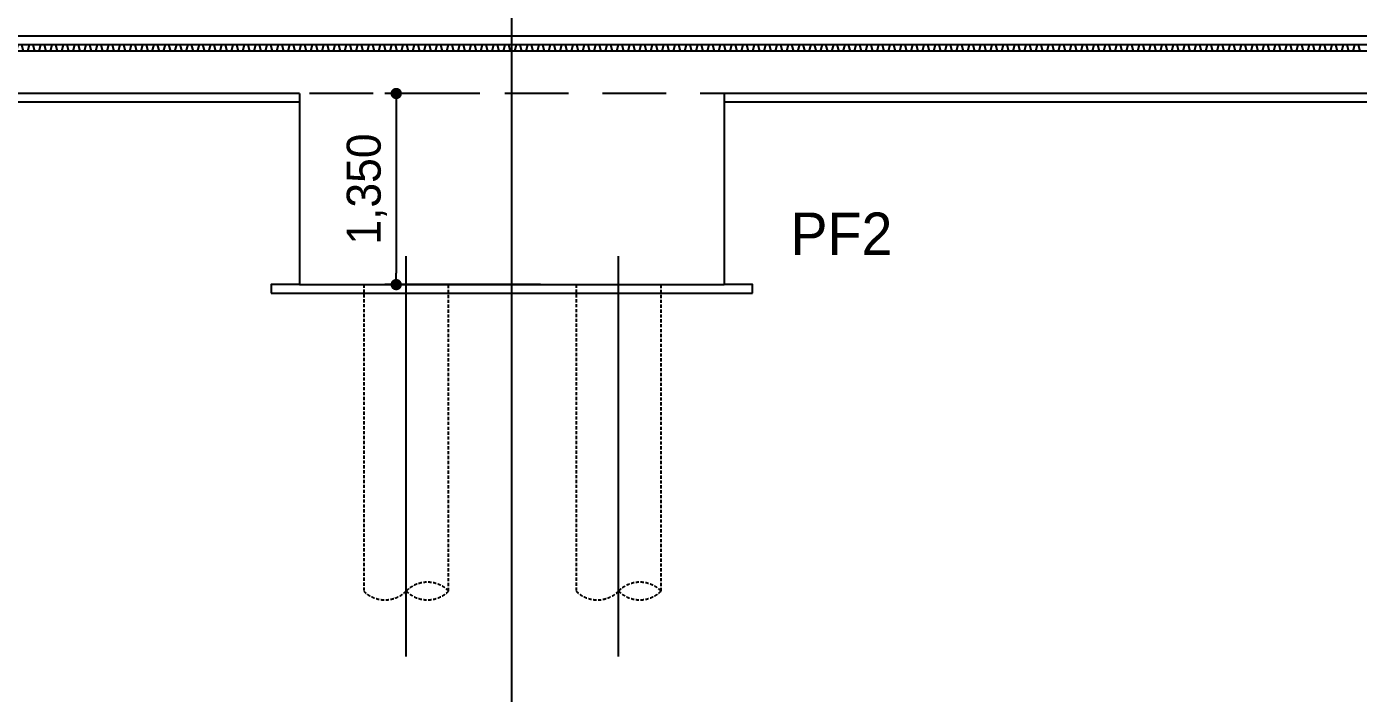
# Model space of a CAD drawing. Header units: millimetres. Extents: x 4754612 to 5801174, y 2368242 to 2777223.
# Drawn here: x 4946289 to 4955694, y 2416466 to 2421176 of the extents above; entities that cross this region are included whole.
import ezdxf
from ezdxf.enums import TextEntityAlignment as Align

# ---------------------------------------------------------------- set-up
doc = ezdxf.new("R2010")
doc.units = ezdxf.units.MM
doc.header["$LTSCALE"] = 1000
for name, pattern in [('ACAD_ISO12W100', [21, 12, -3, 0, -3, 0, -3]), ('CEN', [6.2, 6, -0.1, 0, -0.1]), ('HID', [0.345, 0.225, -0.12])]:
    doc.linetypes.add(name, pattern=pattern)
doc.layers.get('DEFPOINTS').update_dxf_attribs({"color": 151})
for name, color, linetype in [('A-ETC-3', 8, 'Continuous'), ('A-HAT-251', 251, 'Continuous'), ('A-중심선', 10, 'CEN'), ('CON', 2, 'Continuous'), ('ELE-06', 6, 'Continuous'), ('ELE-2', 4, 'Continuous'), ('ELE06', 6, 'Continuous'), ('KZ_횡단_암선2', 8, 'ACAD_ISO12W100')]:
    doc.layers.add(name, color=color, linetype=linetype)
doc.layers.add('■', color=144, linetype='Continuous', plot=False)
doc.styles.add('AUDIT_D_190715091641-0', font='')
doc.styles.add('돋움', font='')
doc.styles.get('AUDIT_D_190715091641-0').set_extended_font_data('Dotum')
doc.styles.get('돋움').set_extended_font_data('Dotum')
doc.dimstyles.new('scale600', dxfattribs={"dimscale": 600, "dimtxt": 2, "dimasz": 1, "dimexe": 1, "dimexo": 2.5, "dimgap": 0.8, "dimtad": 1, "dimdec": 0, "dimzin": 0, "dimdsep": 46, "dimlunit": 6, "dimtxsty": 'AUDIT_D_190715091641-0', "dimblk": 'DOT', "dimcen": 0, "dimdle": 1, "dimclrd": 256, "dimclre": 256, "dimclrt": 3, "dimadec": 0, "dimazin": 0, "dimtfac": 1, "dimtdec": 0, "dimtix": 1, "dimtmove": 2, "dimatfit": 3, "dimldrblk": 'DOT', "dimfxl": 0, "dimtolj": 1, "dimtzin": 0, "dimarcsym": 0})

# ---------------------------------------------------------------- blocks, each defined once
blk = doc.blocks.new('*U32')
at = {"layer": 'A-HAT-251'}
for points in [[(16394.7, 0), (16366.7, 0), (16354.7, 45), (16326.7, 45), (16314.7, 0)], [(16474.7, 0), (16446.7, 0), (16434.7, 45), (16406.7, 45), (16394.7, 0)], [(16554.7, 0), (16526.7, 0), (16514.7, 45), (16486.7, 45), (16474.7, 0)], [(16634.7, 0), (16606.7, 0), (16594.7, 45), (16566.7, 45), (16554.7, 0)], [(16714.7, 0), (16686.7, 0), (16674.7, 45), (16646.7, 45), (16634.7, 0)], [(16794.7, 0), (16766.7, 0), (16754.7, 45), (16726.7, 45), (16714.7, 0)], [(16874.7, 0), (16846.7, 0), (16834.7, 45), (16806.7, 45), (16794.7, 0)], [(16954.7, 0), (16926.7, 0), (16914.7, 45), (16886.7, 45), (16874.7, 0)], [(17034.7, 0), (17006.7, 0), (16994.7, 45), (16966.7, 45), (16954.7, 0)], [(17114.7, 0), (17086.7, 0), (17074.7, 45), (17046.7, 45), (17034.7, 0)], [(17194.7, 0), (17166.7, 0), (17154.7, 45), (17126.7, 45), (17114.7, 0)], [(17274.7, 0), (17246.7, 0), (17234.7, 45), (17206.7, 45), (17194.7, 0)], [(17354.7, 0), (17326.7, 0), (17314.7, 45), (17286.7, 45), (17274.7, 0)], [(17434.7, 0), (17406.7, 0), (17394.7, 45), (17366.7, 45), (17354.7, 0)], [(17514.7, 0), (17486.7, 0), (17474.7, 45), (17446.7, 45), (17434.7, 0)], [(17594.7, 0), (17566.7, 0), (17554.7, 45), (17526.7, 45), (17514.7, 0)], [(17674.7, 0), (17646.7, 0), (17634.7, 45), (17606.7, 45), (17594.7, 0)], [(17754.7, 0), (17726.7, 0), (17714.7, 45), (17686.7, 45), (17674.7, 0)], [(17834.7, 0), (17806.7, 0), (17794.7, 45), (17766.7, 45), (17754.7, 0)], [(17914.7, 0), (17886.7, 0), (17874.7, 45), (17846.7, 45), (17834.7, 0)], [(17994.7, 0), (17966.7, 0), (17954.7, 45), (17926.7, 45), (17914.7, 0)], [(18074.7, 0), (18046.7, 0), (18034.7, 45), (18006.7, 45), (17994.7, 0)], [(18154.7, 0), (18126.7, 0), (18114.7, 45), (18086.7, 45), (18074.7, 0)], [(18234.7, 0), (18206.7, 0), (18194.7, 45), (18166.7, 45), (18154.7, 0)], [(18314.7, 0), (18286.7, 0), (18274.7, 45), (18246.7, 45), (18234.7, 0)], [(18394.7, 0), (18366.7, 0), (18354.7, 45), (18326.7, 45), (18314.7, 0)], [(18474.7, 0), (18446.7, 0), (18434.7, 45), (18406.7, 45), (18394.7, 0)], [(18554.7, 0), (18526.7, 0), (18514.7, 45), (18486.7, 45), (18474.7, 0)], [(18634.7, 0), (18606.7, 0), (18594.7, 45), (18566.7, 45), (18554.7, 0)], [(18714.7, 0), (18686.7, 0), (18674.7, 45), (18646.7, 45), (18634.7, 0)], [(18794.7, 0), (18766.7, 0), (18754.7, 45), (18726.7, 45), (18714.7, 0)], [(18874.7, 0), (18846.7, 0), (18834.7, 45), (18806.7, 45), (18794.7, 0)], [(18954.7, 0), (18926.7, 0), (18914.7, 45), (18886.7, 45), (18874.7, 0)], [(19034.7, 0), (19006.7, 0), (18994.7, 45), (18966.7, 45), (18954.7, 0)], [(19114.7, 0), (19086.7, 0), (19074.7, 45), (19046.7, 45), (19034.7, 0)], [(19194.7, 0), (19166.7, 0), (19154.7, 45), (19126.7, 45), (19114.7, 0)], [(19274.7, 0), (19246.7, 0), (19234.7, 45), (19206.7, 45), (19194.7, 0)], [(19354.7, 0), (19326.7, 0), (19314.7, 45), (19286.7, 45), (19274.7, 0)], [(19434.7, 0), (19406.7, 0), (19394.7, 45), (19366.7, 45), (19354.7, 0)], [(19514.7, 0), (19486.7, 0), (19474.7, 45), (19446.7, 45), (19434.7, 0)], [(19594.7, 0), (19566.7, 0), (19554.7, 45), (19526.7, 45), (19514.7, 0)], [(19674.7, 0), (19646.7, 0), (19634.7, 45), (19606.7, 45), (19594.7, 0)], [(19754.7, 0), (19726.7, 0), (19714.7, 45), (19686.7, 45), (19674.7, 0)], [(19834.7, 0), (19806.7, 0), (19794.7, 45), (19766.7, 45), (19754.7, 0)], [(19914.7, 0), (19886.7, 0), (19874.7, 45), (19846.7, 45), (19834.7, 0)], [(19994.7, 0), (19966.7, 0), (19954.7, 45), (19926.7, 45), (19914.7, 0)], [(20074.7, 0), (20046.7, 0), (20034.7, 45), (20006.7, 45), (19994.7, 0)], [(20154.7, 0), (20126.7, 0), (20114.7, 45), (20086.7, 45), (20074.7, 0)], [(20234.7, 0), (20206.7, 0), (20194.7, 45), (20166.7, 45), (20154.7, 0)], [(20314.7, 0), (20286.7, 0), (20274.7, 45), (20246.7, 45), (20234.7, 0)], [(20394.7, 0), (20366.7, 0), (20354.7, 45), (20326.7, 45), (20314.7, 0)], [(20474.7, 0), (20446.7, 0), (20434.7, 45), (20406.7, 45), (20394.7, 0)], [(20554.7, 0), (20526.7, 0), (20514.7, 45), (20486.7, 45), (20474.7, 0)], [(20634.7, 0), (20606.7, 0), (20594.7, 45), (20566.7, 45), (20554.7, 0)], [(20714.7, 0), (20686.7, 0), (20674.7, 45), (20646.7, 45), (20634.7, 0)], [(20794.7, 0), (20766.7, 0), (20754.7, 45), (20726.7, 45), (20714.7, 0)], [(20874.7, 0), (20846.7, 0), (20834.7, 45), (20806.7, 45), (20794.7, 0)], [(20954.7, 0), (20926.7, 0), (20914.7, 45), (20886.7, 45), (20874.7, 0)], [(21034.7, 0), (21006.7, 0), (20994.7, 45), (20966.7, 45), (20954.7, 0)], [(21114.7, 0), (21086.7, 0), (21074.7, 45), (21046.7, 45), (21034.7, 0)], [(21194.7, 0), (21166.7, 0), (21154.7, 45), (21126.7, 45), (21114.7, 0)], [(21274.7, 0), (21246.7, 0), (21234.7, 45), (21206.7, 45), (21194.7, 0)], [(21354.7, 0), (21326.7, 0), (21314.7, 45), (21286.7, 45), (21274.7, 0)], [(21434.7, 0), (21406.7, 0), (21394.7, 45), (21366.7, 45), (21354.7, 0)], [(21514.7, 0), (21486.7, 0), (21474.7, 45), (21446.7, 45), (21434.7, 0)], [(21594.7, 0), (21566.7, 0), (21554.7, 45), (21526.7, 45), (21514.7, 0)], [(21674.7, 0), (21646.7, 0), (21634.7, 45), (21606.7, 45), (21594.7, 0)], [(21754.7, 0), (21726.7, 0), (21714.7, 45), (21686.7, 45), (21674.7, 0)], [(21834.7, 0), (21806.7, 0), (21794.7, 45), (21766.7, 45), (21754.7, 0)], [(21914.7, 0), (21886.7, 0), (21874.7, 45), (21846.7, 45), (21834.7, 0)], [(21994.7, 0), (21966.7, 0), (21954.7, 45), (21926.7, 45), (21914.7, 0)], [(22074.7, 0), (22046.7, 0), (22034.7, 45), (22006.7, 45), (21994.7, 0)], [(22154.7, 0), (22126.7, 0), (22114.7, 45), (22086.7, 45), (22074.7, 0)], [(22234.7, 0), (22206.7, 0), (22194.7, 45), (22166.7, 45), (22154.7, 0)], [(22314.7, 0), (22286.7, 0), (22274.7, 45), (22246.7, 45), (22234.7, 0)], [(22394.7, 0), (22366.7, 0), (22354.7, 45), (22326.7, 45), (22314.7, 0)], [(22474.7, 0), (22446.7, 0), (22434.7, 45), (22406.7, 45), (22394.7, 0)], [(22554.7, 0), (22526.7, 0), (22514.7, 45), (22486.7, 45), (22474.7, 0)], [(22634.7, 0), (22606.7, 0), (22594.7, 45), (22566.7, 45), (22554.7, 0)], [(22714.7, 0), (22686.7, 0), (22674.7, 45), (22646.7, 45), (22634.7, 0)], [(22794.7, 0), (22766.7, 0), (22754.7, 45), (22726.7, 45), (22714.7, 0)], [(22874.7, 0), (22846.7, 0), (22834.7, 45), (22806.7, 45), (22794.7, 0)], [(22954.7, 0), (22926.7, 0), (22914.7, 45), (22886.7, 45), (22874.7, 0)], [(23034.7, 0), (23006.7, 0), (22994.7, 45), (22966.7, 45), (22954.7, 0)], [(23114.7, 0), (23086.7, 0), (23074.7, 45), (23046.7, 45), (23034.7, 0)], [(23194.7, 0), (23166.7, 0), (23154.7, 45), (23126.7, 45), (23114.7, 0)], [(23274.7, 0), (23246.7, 0), (23234.7, 45), (23206.7, 45), (23194.7, 0)], [(23354.7, 0), (23326.7, 0), (23314.7, 45), (23286.7, 45), (23274.7, 0)], [(23434.7, 0), (23406.7, 0), (23394.7, 45), (23366.7, 45), (23354.7, 0)], [(23514.7, 0), (23486.7, 0), (23474.7, 45), (23446.7, 45), (23434.7, 0)], [(23594.7, 0), (23566.7, 0), (23554.7, 45), (23526.7, 45), (23514.7, 0)], [(23674.7, 0), (23646.7, 0), (23634.7, 45), (23606.7, 45), (23594.7, 0)], [(23754.7, 0), (23726.7, 0), (23714.7, 45), (23686.7, 45), (23674.7, 0)], [(23834.7, 0), (23806.7, 0), (23794.7, 45), (23766.7, 45), (23754.7, 0)], [(23914.7, 0), (23886.7, 0), (23874.7, 45), (23846.7, 45), (23834.7, 0)], [(23994.7, 0), (23966.7, 0), (23954.7, 45), (23926.7, 45), (23914.7, 0)], [(24074.7, 0), (24046.7, 0), (24034.7, 45), (24006.7, 45), (23994.7, 0)], [(24154.7, 0), (24126.7, 0), (24114.7, 45), (24086.7, 45), (24074.7, 0)], [(24234.7, 0), (24206.7, 0), (24194.7, 45), (24166.7, 45), (24154.7, 0)], [(24314.7, 0), (24286.7, 0), (24274.7, 45), (24246.7, 45), (24234.7, 0)], [(24394.7, 0), (24366.7, 0), (24354.7, 45), (24326.7, 45), (24314.7, 0)], [(24474.7, 0), (24446.7, 0), (24434.7, 45), (24406.7, 45), (24394.7, 0)], [(24554.7, 0), (24526.7, 0), (24514.7, 45), (24486.7, 45), (24474.7, 0)], [(24634.7, 0), (24606.7, 0), (24594.7, 45), (24566.7, 45), (24554.7, 0)], [(24714.7, 0), (24686.7, 0), (24674.7, 45), (24646.7, 45), (24634.7, 0)], [(24794.7, 0), (24766.7, 0), (24754.7, 45), (24726.7, 45), (24714.7, 0)], [(24874.7, 0), (24846.7, 0), (24834.7, 45), (24806.7, 45), (24794.7, 0)], [(24954.7, 0), (24926.7, 0), (24914.7, 45), (24886.7, 45), (24874.7, 0)], [(25034.7, 0), (25006.7, 0), (24994.7, 45), (24966.7, 45), (24954.7, 0)], [(25114.7, 0), (25086.7, 0), (25074.7, 45), (25046.7, 45), (25034.7, 0)], [(25194.7, 0), (25166.7, 0), (25154.7, 45), (25126.7, 45), (25114.7, 0)], [(25274.7, 0), (25246.7, 0), (25234.7, 45), (25206.7, 45), (25194.7, 0)], [(25354.7, 0), (25326.7, 0), (25314.7, 45), (25286.7, 45), (25274.7, 0)], [(25434.7, 0), (25406.7, 0), (25394.7, 45), (25366.7, 45), (25354.7, 0)], [(25514.7, 0), (25486.7, 0), (25474.7, 45), (25446.7, 45), (25434.7, 0)], [(25594.7, 0), (25566.7, 0), (25554.7, 45), (25526.7, 45), (25514.7, 0)], [(25674.7, 0), (25646.7, 0), (25634.7, 45), (25606.7, 45), (25594.7, 0)], [(25754.7, 0), (25726.7, 0), (25714.7, 45), (25686.7, 45), (25674.7, 0)], [(25834.7, 0), (25806.7, 0), (25794.7, 45), (25766.7, 45), (25754.7, 0)]]:
    blk.add_lwpolyline(points, dxfattribs=at)
blk = doc.blocks.new('_Dot')
at = {"color": 0, "linetype": 'ByBlock', "lineweight": -2}
blk.add_line((-0.5, 0), (-1, 0), dxfattribs=at)
at = {"color": 0, "linetype": 'ByBlock', "const_width": 0.5}
blk.add_lwpolyline([(-0.25, 0, 1), (0.25, 0, 1)], format="xyb", close=True, dxfattribs=at)
blk = doc.blocks.new('*D113')
at = {"layer": 'DEFPOINTS', "color": 0, "ltscale": 5, "transparency": 16777216}
for p in [(4949690.8, 2420703.4), (4948899.1, 2419353.4), (4950117.3, 2419353.4)]:
    blk.add_point(p, dxfattribs=at)
at = {"layer": '■', "lineweight": -2, "ltscale": 5, "transparency": 16777216}
for p, q in [((4949490.8, 2420703.4), (4948819.1, 2420703.4)), ((4948899.1, 2420623.4), (4948899.1, 2419433.4)), ((4949917.3, 2419353.4), (4948819.1, 2419353.4))]:
    blk.add_line(p, q, dxfattribs=at)
at = {"layer": '■', "lineweight": -2, "ltscale": 5, "transparency": 16777216, "xscale": 80, "yscale": 80, "zscale": 80}
for p, rotation in [((4948899.1, 2420703.4), 90), ((4948899.1, 2419353.4), 270)]:
    blk.add_blockref('_Dot', p, dxfattribs=dict(at, rotation=rotation))
at = {"layer": '■', "color": 3, "ltscale": 5, "transparency": 16777216, "insert": (4948691.8, 2420028.4), "char_height": 240, "attachment_point": 5, "rotation": 90, "style": 'AUDIT_D_190715091641-0'}
blk.add_mtext('\\A1;1,350', dxfattribs=at)
blk = doc.blocks.new('A$C2FA30BED')
at = {"layer": 'A-ETC-3', "linetype": 'HID', "ltscale": 0.1}
blk.add_lwpolyline([(0, 0), (0, -2164.9, 0.415484), (300.4, -2164.9, -0.414601), (600, -2164.9, -0.415899), (300.4, -2164.9)], format="xyb", dxfattribs=at)
blk.add_lwpolyline([(600, -2164.9), (600, 0)], dxfattribs=at)
at = {"layer": 'A-중심선', "ltscale": 5}
blk.add_line((300, -2626.4), (300, 200), dxfattribs=at)

msp = doc.modelspace()

# ---------------------------------------------------------------- linework, layer by layer
at = {"layer": 'A-중심선', "ltscale": 5}
msp.add_line((4949715.782, 2403989.231), (4949715.782, 2488921.61), dxfattribs=at)
at = {"layer": 'CON'}
for p, q in [((5059815.785, 2421003.44), (4906315.782, 2421003.44)), ((4948216.821, 2420703.44), (4940216.426, 2420703.44)), ((4948216.821, 2420703.44), (4948216.821, 2419353.44)), ((4959217.357, 2420703.44), (4951216.426, 2420703.44)), ((4951216.426, 2420703.44), (4951216.426, 2419353.44)), ((4948216.821, 2419353.44), (4951216.426, 2419353.44))]:
    msp.add_line(p, q, dxfattribs=at)
at = {"layer": 'ELE-06'}
for p, q in [((4948216.821, 2420643.44), (4940216.426, 2420643.44)), ((4959217.357, 2420643.44), (4951216.426, 2420643.44)), ((4948016.821, 2419293.44), (4951416.426, 2419293.44))]:
    msp.add_line(p, q, dxfattribs=at)
for points in [[(4948216.821, 2419353.44), (4948016.821, 2419353.44), (4948016.821, 2419293.44)], [(4951416.426, 2419293.44), (4951416.426, 2419353.44), (4951216.426, 2419353.44)]]:
    msp.add_lwpolyline(points, dxfattribs=at)
at = {"layer": 'ELE-2'}
for p, q in [((5059815.785, 2421108.44), (4906315.782, 2421108.44)), ((5059815.785, 2421048.44), (4906315.782, 2421048.44))]:
    msp.add_line(p, q, dxfattribs=at)
at = {"layer": 'KZ_횡단_암선2', "linetype": 'HID', "ltscale": 2}
msp.add_line((5063965.782, 2420703.44), (4924816.624, 2420703.44), dxfattribs=at)

# ---------------------------------------------------------------- block references
at = {"layer": 'CON'}
for p in [(4948669.334, 2419353.44), (4950169.334, 2419353.44)]:
    msp.add_blockref('A$C2FA30BED', p, dxfattribs=at)
at = {"layer": 'ELE06', "color": 6, "xscale": 1.000013798092659, "yscale": 1.000013798092659, "zscale": 1.000013798092659}
msp.add_blockref('*U32', (4929899.325, 2421003.44), dxfattribs=at)

# ---------------------------------------------------------------- texts
at = {"layer": 'DEFPOINTS', "style": '돋움'}
msp.add_text('PF2', height=300, dxfattribs=at).set_placement((4952043.527, 2419712.396), align=Align.MIDDLE_CENTER)

# ---------------------------------------------------------------- dimensions: what is measured, and where the dimension line sits
at = {"layer": '■', "ltscale": 5}
dim = msp.add_linear_dim(base=(4948899.129, 2419353.44), p1=(4949690.776, 2420703.44), p2=(4950117.346, 2419353.44), angle=270, dimstyle='scale600', override={"dimscale": 80, "dimtxt": 3}, dxfattribs=at)
dim.commit()
dim.dimension.update_dxf_attribs({"geometry": '*D113', "text_midpoint": (4948691.845, 2420028.44)})

doc.saveas('drawing.dxf')
